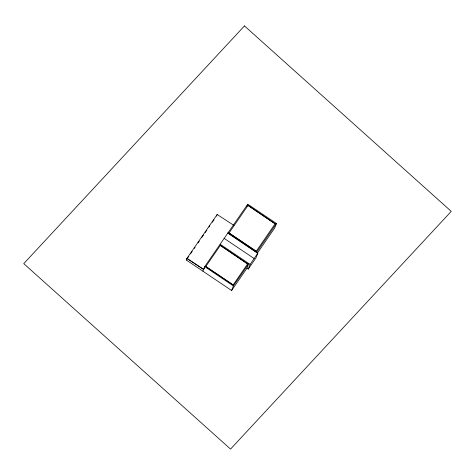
<?xml version="1.0" encoding="UTF-8"?>
<svg xmlns="http://www.w3.org/2000/svg" width="475" height="475" viewBox="0 0 475 475"><rect width="100%" height="100%" fill="white"/><g stroke="black" fill="none" stroke-linecap="round" stroke-linejoin="round"><path stroke-width="0.71" d="M231.598 290.504L233.409 285.914L248.781 263.613L246.97 268.209L231.598 290.504L186.283 260.015L186.924 258.394L217.176 214.504L233.938 225.399M216.541 216.119L217.176 214.504M202.926 271.207L204.731 266.612L227.863 233.029L257.824 253.193L255.983 257.872L248.259 269.076L246.97 268.209M205.8 266.522L233.148 284.923L205.8 266.522L220.323 245.409L247.635 263.916L220.323 245.409M227.828 233.112L247.76 204.197L276.432 223.499L256.506 252.409L227.863 233.029M229.045 232.993L256.215 251.275L229.045 232.993L248.009 205.438L275.138 223.82L248.009 205.438M246.982 206.168L247.76 204.197M248.259 269.076L250.099 264.397L257.824 253.193M276.432 223.499L274.621 228.095L257.183 253.389M186.283 260.015L188.807 256.352M190.487 253.917L192.167 251.477M194.269 248.431L195.112 247.208M198.051 242.945L199.31 241.116M201.833 237.458L203.514 235.018M205.194 232.578L206.874 230.138M208.976 227.092L209.819 225.874M212.337 222.217L214.023 219.777M204.559 267.971L203.68 269.295L186.924 258.394L203.561 269.592M256.215 251.275L275.179 223.719M233.148 284.923L247.671 263.809M224.111 238.343L254.078 258.507M220.139 244.233L250.099 264.397M204.731 266.612L233.409 285.914M244.453 25.917L23.75 263.643L230.547 449.083L451.25 211.363L244.453 25.917"/></g></svg>
